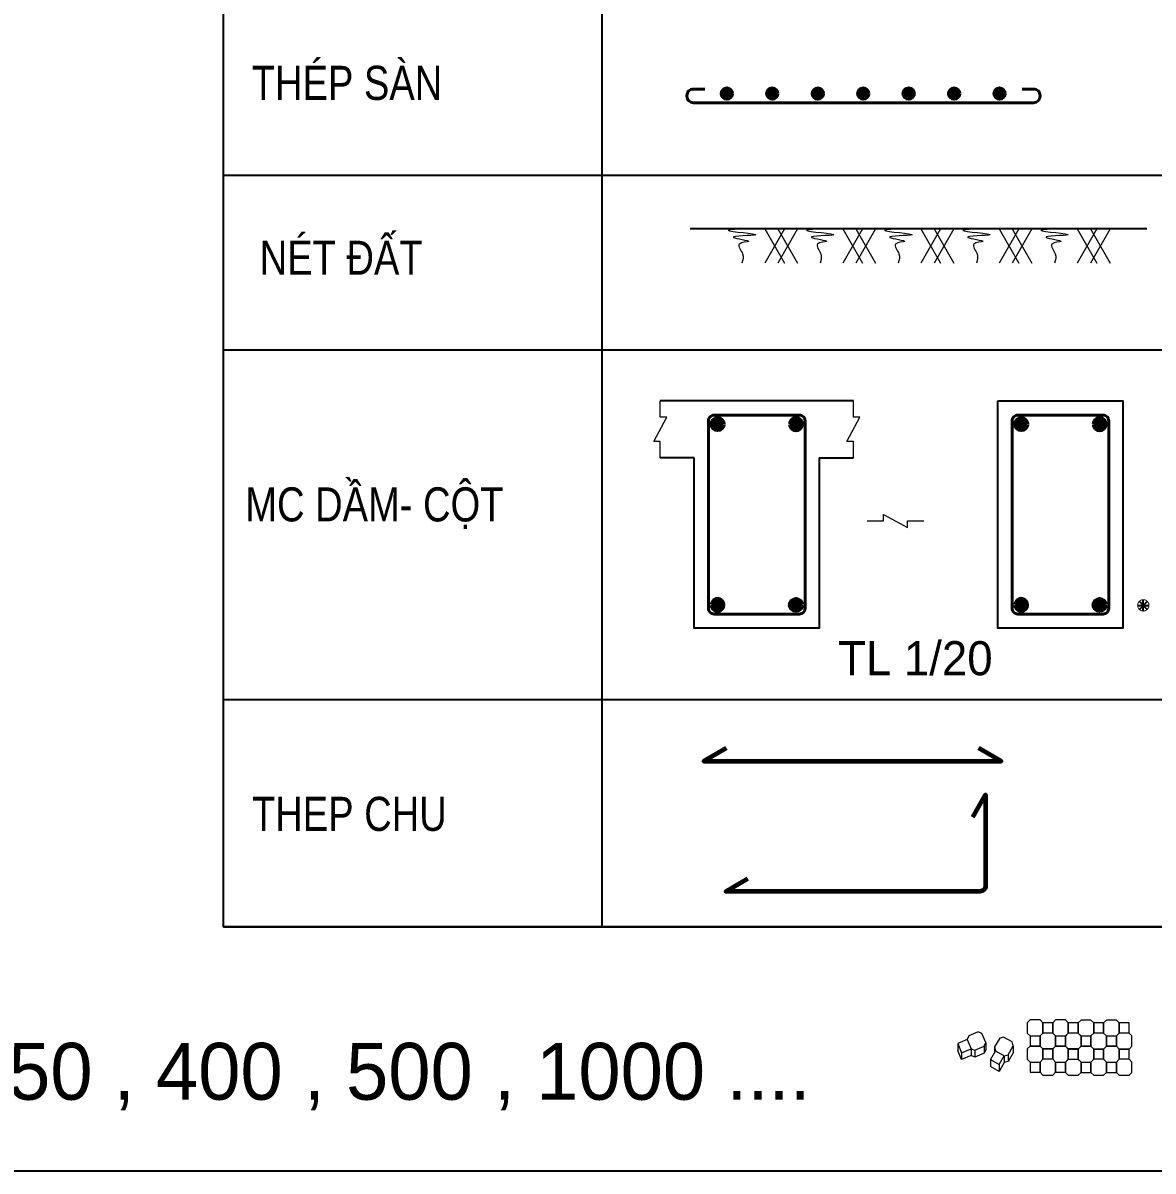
# Model space of a CAD drawing. Header units: inches. Extents: x 692246 to 692930, y 595951 to 596289.
# Drawn here: x 692827.7 to 692882.8, y 596124 to 596180 of the extents above; entities that cross this region are included whole.
import ezdxf

# ---------------------------------------------------------------- set-up
doc = ezdxf.new("R2010")
doc.units = ezdxf.units.IN
doc.header["$MEASUREMENT"] = 0
for name, color, linetype, lineweight in [('Chi', 8, 'Continuous', 13), ('ISO', 153, 'Continuous', 13), ('LC Dim', 8, 'Continuous', 18), ('LC Khac', 4, 'Continuous', 9), ('LC Net dam2', 6, 'Continuous', 40), ('LC Net dam3', 1, 'Continuous', 60), ('LC Net manh', 239, 'Continuous', 5), ('LC Net thay', 7, 'Continuous', 25), ('LC Text2', 7, 'Continuous', 25)]:
    doc.layers.add(name, color=color, linetype=linetype, lineweight=lineweight)
doc.layers.add('THEP', color=1, linetype='Continuous')
doc.styles.add('LC 1', font='VHAVANB.TTF')
doc.styles.add('T2', font='VHARIAL.TTF', dxfattribs={"width": 0.8})

# ---------------------------------------------------------------- blocks, each defined once
blk = doc.blocks.new('theptron1')
at = {"layer": 'LC Net dam3'}
for p, q in [((-0.5, 0), (0.5, 0)), ((-0.35, 0.35), (0.35, -0.35)), ((0.35, 0.35), (-0.35, -0.35)), ((0, 0.5), (0, -0.5))]:
    blk.add_line(p, q, dxfattribs=at)
blk.add_circle((0, 0), 0.5, dxfattribs=at)
blk = doc.blocks.new('thep tron 2')
at = {"layer": 'LC Net dam2'}
for p, q in [((-0.5, 0.5), (0.5, 0.5)), ((0.35, 0.85), (-0.35, 0.15)), ((-0.35, 0.85), (0.35, 0.15)), ((0, 1), (0, 0))]:
    blk.add_line(p, q, dxfattribs=at)
blk.add_circle((0, 0.5), 0.5, dxfattribs=at)
blk = doc.blocks.new('mat dat')
at = {"layer": 'LC Net manh'}
for p, q in [((2, 0), (3.73, -3)), ((3.73, 0), (2, -3)), ((3.15, 0), (4.88, -3)), ((4.88, 0), (3.15, -3))]:
    blk.add_line(p, q, dxfattribs=at)
blk.add_spline([(0, 0), (-1.21, -0.12), (1.21, -0.52), (-0.75, -0.75), (0.58, -1.1), (-0.23, -1.33), (0.06, -2.19), (0, -3)], degree=3, dxfattribs=at)
blk = doc.blocks.new('*U43')
at = {"layer": 'THEP'}
for p, q in [((-0.5, 0), (0.5, 0)), ((-0.35, 0.35), (0.35, -0.35)), ((-0.35, -0.35), (0.35, 0.35)), ((0, -0.5), (0, 0.5))]:
    blk.add_line(p, q, dxfattribs=at)
at = {"layer": 'THEP', "const_width": 0.0833}
blk.add_lwpolyline([(0, -0.5, 1), (0, 0.5, 1), (0, -0.5, 1)], format="xyb", dxfattribs=at)

msp = doc.modelspace()

# ---------------------------------------------------------------- linework, layer by layer
at = {"layer": 'Defpoints', "ltscale": 0.2}
msp.add_lwpolyline([(692697.587, 596288.621), (692930.435, 596288.621), (692930.435, 596123.964), (692697.587, 596123.964)], close=True, dxfattribs=at)
at = {"layer": 'ISO', "ltscale": 2}
for p, q in [((692876.815, 596130.555), (692877.298, 596130.555)), ((692877.918, 596130.694), (692877.436, 596130.694)), ((692878.057, 596130.555), (692878.539, 596130.555)), ((692879.16, 596130.685), (692878.678, 596130.685)), ((692879.299, 596130.551), (692879.781, 596130.551)), ((692880.402, 596130.69), (692879.92, 596130.69)), ((692880.541, 596130.551), (692881.023, 596130.551)), ((692881.644, 596130.69), (692881.162, 596130.69)), ((692873.287, 596130.182), (692873.287, 596129.85)), ((692873.747, 596130.374), (692873.933, 596129.929)), ((692874.575, 596130.046), (692874.575, 596129.714)), ((692874.649, 596130.228), (692874.649, 596129.895)), ((692875.082, 596130.017), (692875.082, 596129.74)), ((692875.989, 596130.07), (692875.989, 596129.737)), ((692873.472, 596129.404), (692873.287, 596129.85)), ((692873.472, 596129.737), (692873.472, 596129.404)), ((692873.933, 596129.596), (692873.472, 596129.404)), ((692873.933, 596129.929), (692873.933, 596129.596)), ((692874.114, 596129.522), (692873.933, 596129.596)), ((692874.114, 596129.854), (692874.114, 596129.522)), ((692874.575, 596129.714), (692874.114, 596129.522)), ((692874.649, 596129.895), (692874.575, 596129.714)), ((692874.883, 596129.396), (692874.883, 596129.063)), ((692875.132, 596129.828), (692875.55, 596129.587)), ((692875.55, 596129.587), (692875.55, 596129.254)), ((692875.989, 596129.737), (692875.739, 596129.305)), ((692875.739, 596129.637), (692875.739, 596129.305)), ((692877.918, 596129.419), (692877.436, 596129.419)), ((692879.16, 596129.41), (692878.678, 596129.41)), ((692880.402, 596129.414), (692879.92, 596129.414)), ((692881.644, 596129.414), (692881.162, 596129.414)), ((692875.301, 596128.822), (692874.883, 596129.063)), ((692875.55, 596129.254), (692875.301, 596128.822)), ((692875.301, 596129.155), (692875.301, 596128.822)), ((692875.739, 596129.305), (692875.55, 596129.254)), ((692876.815, 596129.28), (692877.298, 596129.28)), ((692878.057, 596129.28), (692878.539, 596129.28)), ((692879.299, 596129.276), (692879.781, 596129.276)), ((692880.541, 596129.276), (692881.023, 596129.276))]:
    msp.add_line(p, q, dxfattribs=at)
for points in [[(692876.677, 596131.193), (692876.677, 596130.694), (692876.815, 596130.555), (692876.815, 596130.056), (692877.298, 596130.056), (692877.298, 596130.555), (692877.436, 596130.694), (692877.436, 596131.193), (692877.298, 596131.331), (692876.815, 596131.331)], [(692878.057, 596130.056), (692878.057, 596130.555), (692877.918, 596130.694), (692877.918, 596131.193), (692877.436, 596131.193), (692877.436, 596130.694), (692877.298, 596130.555), (692877.298, 596130.056), (692877.436, 596129.918), (692877.918, 596129.918)], [(692877.918, 596131.193), (692877.918, 596130.694), (692878.057, 596130.555), (692878.057, 596130.056), (692878.539, 596130.056), (692878.539, 596130.555), (692878.678, 596130.694), (692878.678, 596131.193), (692878.539, 596131.331), (692878.057, 596131.331)], [(692879.299, 596130.048), (692879.299, 596130.547), (692879.16, 596130.685), (692879.16, 596131.193), (692878.678, 596131.193), (692878.678, 596130.685), (692878.539, 596130.547), (692878.539, 596130.048), (692878.678, 596129.909), (692879.16, 596129.909)], [(692879.16, 596131.189), (692879.16, 596130.69), (692879.299, 596130.551), (692879.299, 596130.052), (692879.781, 596130.052), (692879.781, 596130.551), (692879.92, 596130.69), (692879.92, 596131.189), (692879.781, 596131.327), (692879.299, 596131.327)], [(692880.541, 596130.052), (692880.541, 596130.551), (692880.402, 596130.69), (692880.402, 596131.189), (692879.92, 596131.189), (692879.92, 596130.69), (692879.781, 596130.551), (692879.781, 596130.052), (692879.92, 596129.913), (692880.402, 596129.913)], [(692880.402, 596131.189), (692880.402, 596130.69), (692880.541, 596130.551), (692880.541, 596130.052), (692881.023, 596130.052), (692881.023, 596130.551), (692881.162, 596130.69), (692881.162, 596131.189), (692881.023, 596131.327), (692880.541, 596131.327)], [(692881.783, 596130.052), (692881.783, 596130.551), (692881.644, 596130.69), (692881.644, 596131.189), (692881.162, 596131.189), (692881.162, 596130.69), (692881.023, 596130.551), (692881.023, 596130.052), (692881.162, 596129.913), (692881.644, 596129.913)], [(692874.283, 596130.747), (692873.822, 596130.555), (692873.747, 596130.374), (692873.287, 596130.182), (692873.472, 596129.737), (692873.933, 596129.929), (692874.114, 596129.854), (692874.575, 596130.046), (692874.649, 596130.228), (692874.464, 596130.673)], [(692875.331, 596130.449), (692875.082, 596130.017), (692875.132, 596129.828), (692874.883, 596129.396), (692875.301, 596129.155), (692875.55, 596129.587), (692875.739, 596129.637), (692875.989, 596130.07), (692875.938, 596130.259), (692875.52, 596130.5)], [(692876.677, 596129.918), (692876.677, 596129.419), (692876.815, 596129.28), (692876.815, 596128.781), (692877.298, 596128.781), (692877.298, 596129.28), (692877.436, 596129.419), (692877.436, 596129.918), (692877.298, 596130.056), (692876.815, 596130.056)], [(692877.918, 596129.918), (692877.918, 596129.419), (692878.057, 596129.28), (692878.057, 596128.781), (692878.539, 596128.781), (692878.539, 596129.28), (692878.678, 596129.419), (692878.678, 596129.918), (692878.539, 596130.056), (692878.057, 596130.056)], [(692879.16, 596129.913), (692879.16, 596129.414), (692879.299, 596129.276), (692879.299, 596128.777), (692879.781, 596128.777), (692879.781, 596129.276), (692879.92, 596129.414), (692879.92, 596129.913), (692879.781, 596130.052), (692879.299, 596130.052)], [(692880.402, 596129.913), (692880.402, 596129.414), (692880.541, 596129.276), (692880.541, 596128.777), (692881.023, 596128.777), (692881.023, 596129.276), (692881.162, 596129.414), (692881.162, 596129.913), (692881.023, 596130.052), (692880.541, 596130.052)], [(692878.057, 596128.781), (692878.057, 596129.28), (692877.918, 596129.419), (692877.918, 596129.918), (692877.436, 596129.918), (692877.436, 596129.419), (692877.298, 596129.28), (692877.298, 596128.781), (692877.436, 596128.642), (692877.918, 596128.642)], [(692879.299, 596128.773), (692879.299, 596129.272), (692879.16, 596129.41), (692879.16, 596129.918), (692878.678, 596129.918), (692878.678, 596129.41), (692878.539, 596129.272), (692878.539, 596128.773), (692878.678, 596128.634), (692879.16, 596128.634)], [(692880.541, 596128.777), (692880.541, 596129.276), (692880.402, 596129.414), (692880.402, 596129.913), (692879.92, 596129.913), (692879.92, 596129.414), (692879.781, 596129.276), (692879.781, 596128.777), (692879.92, 596128.638), (692880.402, 596128.638)], [(692881.783, 596128.777), (692881.783, 596129.276), (692881.644, 596129.414), (692881.644, 596129.913), (692881.162, 596129.913), (692881.162, 596129.414), (692881.023, 596129.276), (692881.023, 596128.777), (692881.162, 596128.638), (692881.644, 596128.638)]]:
    msp.add_lwpolyline(points, close=True, dxfattribs=at)
at = {"layer": 'LC Net dam2'}
msp.add_lwpolyline([(692876.43, 596176.73), (692876.985, 596176.73, -0.414214), (692877.3, 596176.414), (692877.3, 596176.379, -0.414214), (692876.985, 596176.064), (692868.684, 596176.064), (692860.383, 596176.064, -0.414214), (692860.068, 596176.379), (692860.068, 596176.414, -0.414214), (692860.383, 596176.73), (692860.938, 596176.73)], format="xyb", dxfattribs=at)
for points in [[(692861.123, 596151.404), (692861.123, 596160.551, -0.414214), (692861.401, 596160.828), (692865.559, 596160.828, -0.414214), (692865.836, 596160.551), (692865.836, 596151.404, -0.414214), (692865.559, 596151.126), (692861.401, 596151.126, -0.414214)], [(692875.938, 596151.404), (692875.938, 596160.551, -0.414214), (692876.215, 596160.828), (692880.373, 596160.828, -0.414214), (692880.651, 596160.551), (692880.651, 596151.404, -0.414214), (692880.373, 596151.126), (692876.215, 596151.126, -0.414214)]]:
    msp.add_lwpolyline(points, format="xyb", close=True, dxfattribs=at)
at = {"layer": 'LC Net dam3', "ltscale": 5}
msp.add_lwpolyline([(692861.978, 596144.581), (692860.898, 596143.957), (692875.395, 596143.957), (692874.315, 596144.581)], dxfattribs=at)
at = {"layer": 'LC Net dam3'}
msp.add_lwpolyline([(692874.02, 596141.226), (692874.643, 596142.307), (692874.643, 596137.88, -0.414214), (692874.366, 596137.603), (692861.961, 596137.603), (692863.041, 596138.227)], format="xyb", dxfattribs=at)
at = {"layer": 'LC Net manh'}
for points in [[(692858.767, 596158.749), (692858.767, 596159.543), (692858.448, 596159.543), (692859.086, 596160.727), (692858.767, 596160.727), (692858.767, 596161.521)], [(692868.192, 596158.749), (692868.192, 596159.543), (692867.873, 596159.543), (692868.511, 596160.727), (692868.192, 596160.727), (692868.192, 596161.521)], [(692868.86, 596155.668), (692869.654, 596155.668), (692869.654, 596155.987), (692870.838, 596155.349), (692870.838, 596155.668), (692871.632, 596155.668)]]:
    msp.add_lwpolyline(points, dxfattribs=at)
at = {"layer": 'LC Net thay'}
for p, q in [((692855.919, 596275.956), (692855.919, 596135.875)), ((692837.46, 596172.531), (692904.526, 596172.531)), ((692882.516, 596169.908), (692860.229, 596169.908)), ((692837.46, 596164.006), (692904.526, 596164.006)), ((692868.192, 596161.521), (692858.767, 596161.521)), ((692860.43, 596158.749), (692858.767, 596158.749)), ((692866.529, 596158.749), (692868.192, 596158.749)), ((692837.46, 596146.956), (692904.526, 596146.956)), ((692837.46, 596135.875), (692904.526, 596135.875))]:
    msp.add_line(p, q, dxfattribs=at)
for points in [[(692837.46, 596275.956), (692904.526, 596275.956), (692904.526, 596135.875), (692837.46, 596135.875)], [(692875.245, 596161.521), (692881.344, 596161.521), (692881.344, 596150.433), (692875.245, 596150.433)]]:
    msp.add_lwpolyline(points, close=True, dxfattribs=at)
msp.add_lwpolyline([(692866.529, 596158.749), (692866.529, 596150.433), (692860.43, 596150.433), (692860.43, 596158.749)], dxfattribs=at)

# ---------------------------------------------------------------- block references
at = {"layer": 'Chi', "xscale": 0.5543999943167831, "yscale": 0.5543999943167831, "zscale": 0.5543999943167831}
msp.add_blockref('*U43', (692882.337, 596151.551), dxfattribs=at)
at = {"layer": 'LC Dim', "yscale": 0.5543999943167831, "zscale": 0.5543999943167831}
for p, xscale in [((692861.567, 596160.385), 0.5543999943167831), ((692865.392, 596160.385), -0.5543999943167831), ((692876.382, 596160.385), 0.5543999943167831), ((692880.207, 596160.385), -0.5543999943167831)]:
    msp.add_blockref('theptron1', p, dxfattribs=dict(at, xscale=xscale))
at = {"layer": 'LC Dim', "yscale": 0.5543999943167831, "zscale": 0.5543999943167831, "rotation": 180}
for p, xscale in [((692861.567, 596151.57), -0.5543999943167831), ((692865.392, 596151.57), 0.5543999943167831), ((692876.382, 596151.57), -0.5543999943167831), ((692880.207, 596151.57), 0.5543999943167831)]:
    msp.add_blockref('theptron1', p, dxfattribs=dict(at, xscale=xscale))
at = {"layer": 'LC Khac', "xscale": 0.5543999943167831, "yscale": 0.5543999943167831, "zscale": 0.5543999943167831}
for p in [(692862.755, 596169.908), (692866.568, 596169.908), (692870.381, 596169.908), (692874.194, 596169.908), (692878.007, 596169.908)]:
    msp.add_blockref('mat dat', p, dxfattribs=at)
at = {"layer": 'LC Net dam2', "xscale": 0.5543999943167831, "yscale": 0.5543999943167831, "zscale": 0.5543999943167831}
for p in [(692862.019, 596176.231), (692864.236, 596176.231), (692866.454, 596176.231), (692868.672, 596176.231), (692870.889, 596176.231), (692873.107, 596176.231), (692875.324, 596176.231)]:
    msp.add_blockref('thep tron 2', p, dxfattribs=at)

# ---------------------------------------------------------------- texts
at = {"layer": 'LC Text2', "style": 'T2', "width": 0.8}
for s, p in [('thÐp sµn', (692838.839, 596176.199)), ('nÐt ®Êt', (692839.226, 596167.674)), ('mc dÇm- cét', (692838.524, 596155.644)), ('thep chu', (692838.852, 596140.551))]:
    msp.add_text(s, height=1.6632, dxfattribs=at).set_placement(p)
at = {"layer": 'LC Text2', "lineweight": -2, "style": 'LC 1'}
for s, height, p in [('tl 1/20', 1.6632, (692867.443, 596148.142)), ('tØ lÖ b¶n vÏ : 5 , 10 ,  20 , 25 , 40 , 50 ,  100 ,  150 ,  175 , 200 ,  250 , 400 , 500 , 1000 ....', 2.772, (692714.855, 596127.442))]:
    msp.add_text(s, height=height, dxfattribs=at).set_placement(p)

doc.saveas('drawing.dxf')
